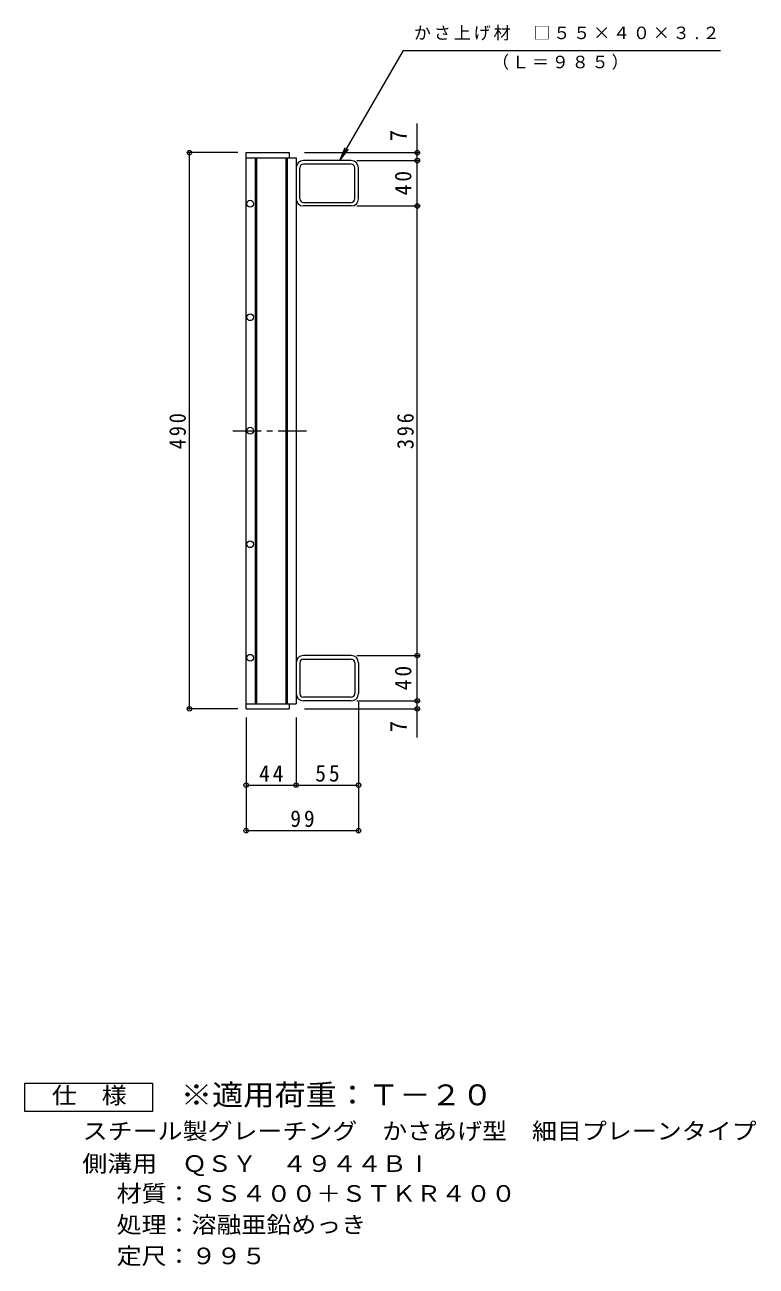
# Model space of a CAD drawing. Units: millimetres, scale not verified. Extents: x -803 to 874, y -683 to 641.
# Drawn here: x 229 to 874, y -511 to 582 of the extents above; entities that cross this region are included whole.
import ezdxf
from ezdxf.enums import TextEntityAlignment as Align

# ---------------------------------------------------------------- set-up
doc = ezdxf.new("R2010")
doc.units = ezdxf.units.MM
doc.header["$LTSCALE"] = 5
doc.header["$PDMODE"] = 32
doc.header["$PDSIZE"] = 4
doc.linetypes.add('CHAIN1', pattern=[8, 5, -1, 1, -1])
for name, color, linetype, lineweight in [('A-1_ピット', 2, 'Continuous', 9), ('A-2_蓋', 3, 'Continuous', 9), ('A-4_寸法', 7, 'Continuous', 9), ('A-5_仕様文', 7, 'Continuous', 9), ('F-4_F-4ﾚｲﾔ', 2, 'Continuous', 9)]:
    doc.layers.add(name, color=color, linetype=linetype, lineweight=lineweight)
doc.layers.add('F-5_F-5ﾚｲﾔ', color=2, linetype='Continuous')
doc.styles.add('ＭＳ ゴシック', font='')
doc.styles.get('ＭＳ ゴシック').set_extended_font_data('MS Gothic')

msp = doc.modelspace()

# ---------------------------------------------------------------- linework, layer by layer
at = {"layer": 'A-1_ピット'}
for p, q in [((516.651, 462.662), (474.451, 462.662)), ((516.65, 459.462), (474.451, 459.462)), ((471.251, 429.062), (471.251, 456.262)), ((519.851, 429.062), (519.851, 456.262)), ((523.05, 429.062), (523.05, 456.262)), ((474.451, 425.862), (516.65, 425.862)), ((516.651, 422.662), (474.451, 422.662)), ((516.651, 26.662), (474.451, 26.662)), ((474.451, 23.462), (516.65, 23.462)), ((471.251, 20.262), (471.251, -6.938)), ((519.851, 20.262), (519.851, -6.938)), ((523.05, 20.262), (523.05, -6.938)), ((516.65, -10.138), (474.451, -10.138)), ((516.651, -13.338), (474.451, -13.338))]:
    msp.add_line(p, q, dxfattribs=at)
for centre, radius, start, end in [((474.451, 456.262), 6.4, 90, 180), ((474.451, 456.262), 3.2, 90, 180), ((516.65, 456.262), 3.2, 0, 90), ((516.651, 456.262), 6.4, 0, 90), ((474.451, 429.062), 6.4, 180, 270), ((474.451, 429.062), 3.2, 180, 270), ((516.65, 429.062), 3.2, 270, 0), ((516.651, 429.062), 6.4, 270, 0), ((474.451, 20.262), 6.4, 90, 180), ((474.451, 20.262), 3.2, 90, 180), ((516.65, 20.262), 3.2, 0, 90), ((516.651, 20.262), 6.4, 0, 90), ((474.451, -6.938), 6.4, 180, 270), ((474.451, -6.938), 3.2, 180, 270), ((516.65, -6.938), 3.2, 270, 0), ((516.651, -6.938), 6.4, 270, 0)]:
    msp.add_arc(centre, radius, start, end, dxfattribs=at)
at = {"layer": 'A-2_蓋'}
for p, q in [((424.051, 469.662), (462.051, 469.662)), ((424.051, -20.338), (424.051, 469.662)), ((424.051, 465.162), (468.051, 465.162)), ((432.051, 465.162), (432.051, -15.838)), ((433.051, 465.162), (433.051, -15.838)), ((459.051, 465.162), (459.051, -15.838)), ((460.051, 465.162), (460.051, -15.838)), ((462.051, 469.662), (462.051, 465.162)), ((468.051, 465.162), (468.051, -15.838)), ((424.051, -15.838), (468.051, -15.838)), ((424.051, -20.338), (462.051, -20.338)), ((462.051, -15.838), (462.051, -20.338))]:
    msp.add_line(p, q, dxfattribs=at)
at = {"layer": 'A-2_蓋', "linetype": 'CHAIN1'}
msp.add_line((412.183, 224.662), (480.351, 224.662), dxfattribs=at)
at = {"layer": 'A-2_蓋'}
for centre in [(427.551, 424.662), (427.551, 324.662), (427.551, 224.662), (427.551, 124.662), (427.551, 24.662)]:
    msp.add_circle(centre, 3, dxfattribs=at)
at = {"layer": 'A-4_寸法'}
for p, q in [((574.84, -45.57), (574.84, 495.43)), ((416.551, 469.662), (372.551, 469.662)), ((374.051, -20.338), (374.051, 469.662)), ((475.551, 469.662), (576.34, 469.662)), ((521.431, 462.662), (576.34, 462.662)), ((521.431, 422.662), (576.34, 422.662)), ((521.431, 26.662), (576.34, 26.662)), ((416.551, -20.338), (372.551, -20.338)), ((475.551, -20.338), (576.34, -20.338)), ((521.431, -13.338), (576.34, -13.338)), ((523.051, -14.438), (523.051, -129.135)), ((424.051, -27.838), (424.051, -129.135)), ((468.051, -27.838), (468.051, -89.135)), ((424.051, -87.635), (523.051, -87.635)), ((424.051, -127.635), (523.051, -127.635))]:
    msp.add_line(p, q, dxfattribs=at)
for p in [(374.051, 469.662), (574.84, 469.662), (574.84, 462.662), (574.84, 422.662), (574.84, 26.662), (374.051, -20.338), (574.84, -13.338), (574.84, -20.338), (424.051, -87.635), (468.051, -87.635), (523.051, -87.635), (424.051, -127.635), (523.051, -127.635)]:
    msp.add_point(p, dxfattribs=at)
at = {"layer": 'A-5_仕様文'}
for p, q in [((506.651, 462.662), (562.654, 559.662)), ((562.654, 559.662), (842.036, 559.662)), ((506.651, 462.662), (511.434, 474.211)), ((506.651, 462.662), (514.26, 472.579))]:
    msp.add_line(p, q, dxfattribs=at)
at = {"layer": 'F-4_F-4ﾚｲﾔ'}
msp.add_lwpolyline([(228.955, -375.094), (228.955, -350.094), (341.455, -350.094), (341.455, -375.094)], close=True, dxfattribs=at)

# ---------------------------------------------------------------- texts
at = {"layer": 'A-4_寸法', "color": 2, "style": 'ＭＳ ゴシック'}
for p in [(569.84, 479.71), (569.84, -40.945)]:
    msp.add_text('7', height=14.66, rotation=90, dxfattribs=at).set_placement(p, align=Align.BOTTOM_LEFT)
at = {"layer": 'A-4_寸法', "color": 2, "char_height": 14.66, "attachment_point": 7, "rotation": 90, "style": 'ＭＳ ゴシック'}
for s, insert in [('\\T1.27;\\W0.95;40', (569.84, 432.037)), ('\\T1.27;\\W0.9;490', (371.051, 208.412)), ('\\T1.27;\\W0.9;396', (571.84, 208.412)), ('\\T1.27;\\W0.95;40', (569.84, -3.963))]:
    msp.add_mtext(s, dxfattribs=dict(at, insert=insert))
at = {"layer": 'A-4_寸法', "color": 2, "char_height": 14.66, "attachment_point": 7, "style": 'ＭＳ ゴシック'}
for s, insert in [('\\T1.27;\\W0.95;44', (435.426, -84.635)), ('\\T1.27;\\W0.95;55', (484.926, -84.635)), ('\\T1.27;\\W0.95;99', (462.926, -124.635))]:
    msp.add_mtext(s, dxfattribs=dict(at, insert=insert))
at = {"layer": 'A-5_仕様文', "char_height": 11, "attachment_point": 7, "style": 'ＭＳ ゴシック'}
for s, insert in [('\\T1.17;かさ上げ材\u3000□５５×４０×３.２', (571.851, 568.472)), ('\\T1.17;（Ｌ＝９８５）', (640.766, 542.562))]:
    msp.add_mtext(s, dxfattribs=dict(at, insert=insert))
at = {"layer": 'F-4_F-4ﾚｲﾔ', "style": 'ＭＳ ゴシック', "width": 1.1}
for s, p in [('仕\u3000様', (252.705, -372.594)), ('スチール製グレーチング\u3000かさあげ型\u3000細目プレーンタイプ', (280, -404.054)), ('側溝用\u3000ＱＳＹ\u3000４９４４ＢⅠ', (279.595, -432.714)), ('材質：ＳＳ４００＋ＳＴＫＲ４００', (309.856, -459.053)), ('処理：溶融亜鉛めっき', (309.856, -486.554)), ('定尺：９９５', (309.856, -514.054))]:
    msp.add_text(s, height=14.66, dxfattribs=at).set_placement(p, align=Align.BOTTOM_LEFT)
at = {"layer": 'F-5_F-5ﾚｲﾔ', "color": 3, "style": 'ＭＳ ゴシック', "width": 1.1}
msp.add_text('※適用荷重：Ｔ－２０', height=18.33, dxfattribs=at).set_placement((366.455, -375.094), align=Align.BOTTOM_LEFT)

doc.saveas('drawing.dxf')
